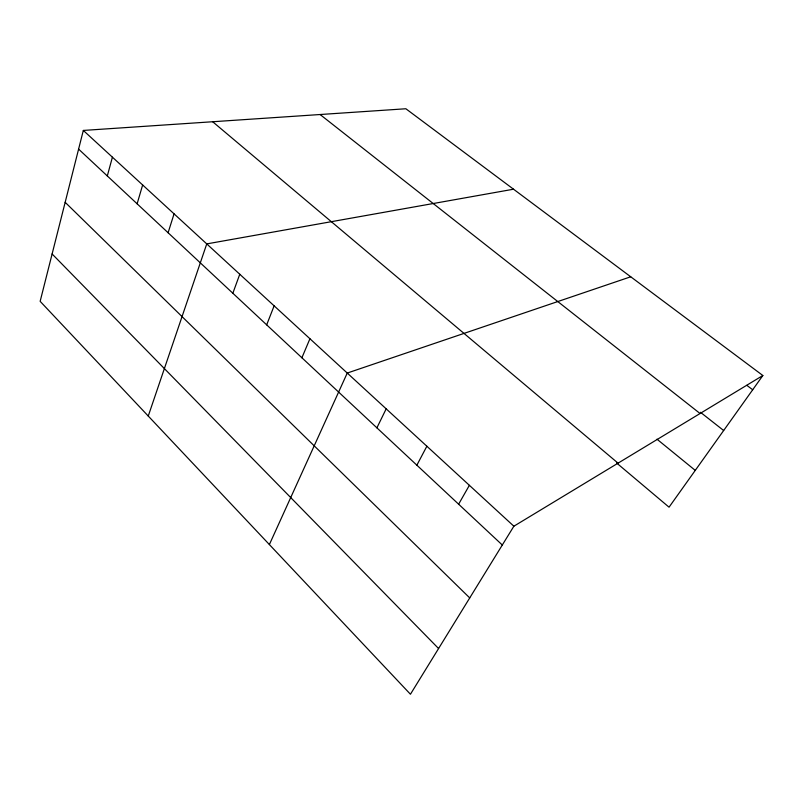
<?xml version="1.0" encoding="UTF-8"?>
<svg xmlns="http://www.w3.org/2000/svg" width="803" height="803" viewBox="0 0 803 803"><rect width="100%" height="100%" fill="white"/><g stroke="black" fill="none" stroke-linecap="round" stroke-linejoin="round"><path stroke-width="1.2" d="M83.321 130.437L40.15 301.336L410.443 694.244L513.87 526.216L762.85 375.513L405.866 108.756L83.321 130.437L513.87 526.216M107.311 175.947L112.41 157.187M137.122 203.801L142.643 184.971M168.098 232.75L174.06 213.849M148.254 416.044L206.752 243.901L513.539 189.207M232.84 293.236L239.766 274.255M266.676 324.854L274.134 305.843M301.898 357.767L309.928 338.746M269.376 544.564L347.247 373.054L630.726 276.784M376.898 427.838L386.183 408.847M416.867 465.188L426.855 446.237M458.623 504.204L469.374 485.313M762.85 375.513L669.05 507.185L616.654 463.02M746.85 385.34L752.702 389.766M700.497 412.3L723.664 430.518M320.086 114.518L700.065 413.515M656.974 439.181L695.257 470.387M212.675 121.745L618.049 463.16M78.604 149.127L502.307 545.016M65.163 202.306L469.735 597.924M52.115 253.969L438.579 648.533"/></g></svg>
